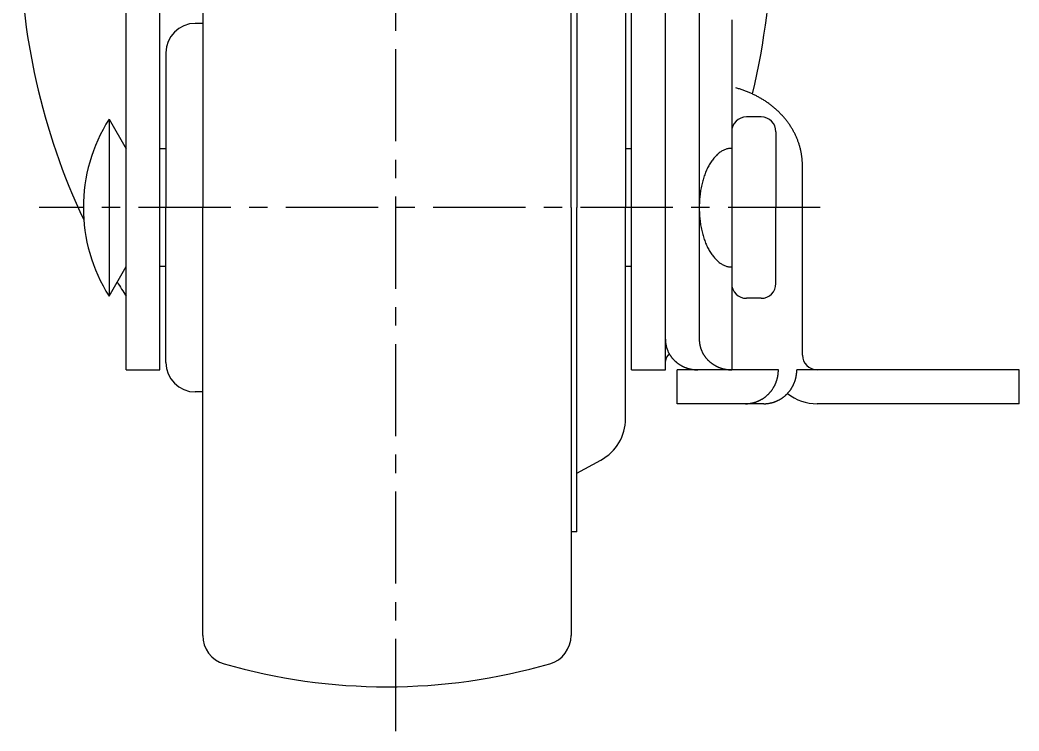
# Model space of a CAD drawing. Extents: x 1 to 224, y -15 to 251.
# Drawn here: x 32.9 to 100.7, y 39.5 to 87.7 of the extents above; entities that cross this region are included whole.
import ezdxf

# ---------------------------------------------------------------- set-up
doc = ezdxf.new("R2010")
doc.units = 0
doc.header["$LTSCALE"] = 5
doc.linetypes.add('CENTER', pattern=[2, 1.25, -0.25, 0.25, -0.25])
doc.layers.get('0').update_dxf_attribs({"linetype": 'CONTINUOUS'})
doc.layers.add('CENTER', color=1, linetype='CENTER')

msp = doc.modelspace()

# ---------------------------------------------------------------- linework, layer by layer
at = {"color": 7, "linetype": 'CONTINUOUS'}
for p, q in [((40.080038, 63.975959), (40.080038, 109.984817)), ((42.380038, 63.975959), (42.380038, 109.993569)), ((76.680038, 63.975959), (76.680038, 109.984817)), ((78.980038, 108.165833), (78.980038, 66.046805)), ((45.280038, 103.996501), (45.280038, 74.975959)), ((70.280038, 74.975959), (70.280038, 103.996501)), ((70.680038, 96.975959), (70.680038, 74.975959)), ((74.380038, 63.975959), (74.380038, 94.291313)), ((73.980038, 89.283859), (73.980038, 74.975959)), ((45.280038, 87.475959), (44.780038, 87.475959)), ((81.180038, 87.705959), (81.180038, 63.975959)), ((42.780038, 85.475959), (42.780038, 74.975959)), ((38.925337, 80.975959), (38.925337, 68.975959)), ((38.925337, 80.975959), (40.080038, 78.975959)), ((83.180038, 81.125959), (82.180038, 81.125959)), ((84.180038, 80.125959), (84.180038, 74.975959)), ((42.780038, 78.975959), (42.380038, 78.975959)), ((74.380038, 78.975959), (73.980038, 78.975959)), ((85.980038, 64.975959), (85.980038, 77.8396)), ((42.780038, 64.475959), (42.780038, 74.975959)), ((45.280038, 45.955417), (45.280038, 74.975959)), ((70.280038, 74.975959), (70.280038, 45.955417)), ((70.680038, 52.975959), (70.680038, 74.975959)), ((73.980038, 60.66806), (73.980038, 74.975959)), ((84.180038, 69.825959), (84.180038, 74.975959)), ((38.925337, 68.975959), (40.080038, 70.975959)), ((42.780038, 70.975959), (42.380038, 70.975959)), ((74.380038, 70.975959), (73.980038, 70.975959)), ((83.180038, 68.825959), (82.180038, 68.825959)), ((40.080038, 63.975959), (42.380038, 63.975959)), ((74.380038, 63.975959), (76.680038, 63.975959)), ((84.350038, 63.975959), (77.490038, 63.975959)), ((77.490038, 61.675959), (77.490038, 63.975959)), ((100.680038, 63.975959), (85.600038, 63.975959)), ((100.680038, 61.675959), (100.680038, 63.975959)), ((45.280038, 62.475959), (44.780038, 62.475959)), ((83.360038, 61.675959), (77.490038, 61.675959)), ((100.680038, 61.675959), (86.980038, 61.675959)), ((70.680038, 56.975959), (72.302323, 57.85334)), ((70.680038, 52.975959), (70.280038, 52.975959))]:
    msp.add_line(p, q, dxfattribs=at)
for points in [[(85.98, 77.8396, 0), (85.9797, 77.8938, 0), (85.9788, 77.9481, 0), (85.9772, 78.0023, 0), (85.975, 78.0565, 0), (85.9722, 78.1107, 0), (85.9687, 78.1649, 0), (85.9646, 78.219, 0), (85.9599, 78.2731, 0), (85.9546, 78.3272, 0), (85.9486, 78.3812, 0), (85.942, 78.4352, 0), (85.9348, 78.4891, 0), (85.927, 78.5429, 0), (85.9185, 78.5967, 0), (85.9094, 78.6504, 0), (85.8997, 78.704, 0), (85.8894, 78.7575, 0), (85.8784, 78.811, 0), (85.8668, 78.8643, 0), (85.8546, 78.9176, 0), (85.8418, 78.9707, 0), (85.8284, 79.0238, 0), (85.8144, 79.0767, 0), (85.7997, 79.1295, 0), (85.7844, 79.1822, 0), (85.7686, 79.2348, 0), (85.7521, 79.2872, 0), (85.735, 79.3395, 0), (85.7173, 79.3916, 0), (85.699, 79.4436, 0), (85.6801, 79.4954, 0), (85.6606, 79.5471, 0), (85.6405, 79.5986, 0), (85.6198, 79.65, 0), (85.5985, 79.7011, 0), (85.5766, 79.7521, 0), (85.5542, 79.8029, 0), (85.5311, 79.8536, 0), (85.5074, 79.904, 0), (85.4832, 79.9542, 0), (85.4584, 80.0042, 0), (85.433, 80.0541, 0), (85.407, 80.1037, 0), (85.3805, 80.153, 0), (85.3534, 80.2022, 0), (85.3257, 80.2511, 0), (85.2975, 80.2998, 0), (85.2687, 80.3483, 0), (85.2393, 80.3965, 0), (85.2094, 80.4445, 0), (85.1789, 80.4922, 0), (85.1478, 80.5397, 0), (85.1162, 80.5869, 0), (85.0841, 80.6339, 0), (85.0514, 80.6805, 0), (85.0182, 80.7269, 0), (84.9845, 80.7731, 0), (84.9502, 80.8189, 0), (84.9154, 80.8645, 0), (84.88, 80.9098, 0), (84.8442, 80.9547, 0), (84.8078, 80.9994, 0), (84.7709, 81.0438, 0), (84.7335, 81.0878, 0), (84.6956, 81.1316, 0), (84.6571, 81.175, 0), (84.6182, 81.2181, 0), (84.5788, 81.2609, 0), (84.5389, 81.3034, 0), (84.4984, 81.3455, 0), (84.4576, 81.3873, 0), (84.4162, 81.4287, 0), (84.3743, 81.4698, 0), (84.332, 81.5106, 0), (84.2892, 81.551, 0), (84.2459, 81.591, 0), (84.2022, 81.6307, 0), (84.158, 81.67, 0), (84.1133, 81.709, 0), (84.0682, 81.7476, 0), (84.0227, 81.7858, 0), (83.9767, 81.8236, 0), (83.9303, 81.861, 0), (83.8835, 81.8981, 0), (83.8362, 81.9347, 0), (83.7885, 81.971, 0), (83.7404, 82.0069, 0), (83.6918, 82.0423, 0), (83.6429, 82.0774, 0), (83.5935, 82.112, 0), (83.5438, 82.1463, 0), (83.4937, 82.1801, 0), (83.4431, 82.2135, 0), (83.3922, 82.2465, 0), (83.3409, 82.2791, 0), (83.2893, 82.3112, 0), (83.2372, 82.3429, 0), (83.1848, 82.3742, 0), (83.1321, 82.4051, 0), (83.0789, 82.4355, 0), (83.0255, 82.4654, 0), (82.9717, 82.495, 0), (82.9175, 82.524, 0), (82.863, 82.5526, 0), (82.8082, 82.5808, 0), (82.7531, 82.6085, 0), (82.6976, 82.6358, 0), (82.6418, 82.6625, 0), (82.5857, 82.6889, 0), (82.5294, 82.7147, 0), (82.4727, 82.7401, 0), (82.4157, 82.765, 0), (82.3584, 82.7895, 0), (82.3009, 82.8135, 0), (82.2431, 82.8369, 0), (82.185, 82.86, 0), (82.1267, 82.8825, 0), (82.0681, 82.9045, 0), (82.0092, 82.9261, 0), (81.9501, 82.9471, 0), (81.8907, 82.9677, 0), (81.8312, 82.9878, 0), (81.7713, 83.0074, 0), (81.7113, 83.0265, 0), (81.651, 83.0451, 0), (81.5906, 83.0631, 0), (81.5299, 83.0807, 0), (81.469, 83.0978, 0)], [(81.18, 79.0005, 0), (81.126, 78.9993, 0), (81.0721, 78.9957, 0), (81.0182, 78.9896, 0), (80.9644, 78.9812, 0), (80.9107, 78.9703, 0), (80.8572, 78.957, 0), (80.8039, 78.9413, 0), (80.7508, 78.9232, 0), (80.698, 78.9027, 0), (80.6455, 78.8799, 0), (80.5933, 78.8547, 0), (80.5414, 78.8272, 0), (80.4899, 78.7974, 0), (80.4389, 78.7653, 0), (80.3883, 78.7309, 0), (80.3381, 78.6942, 0), (80.2885, 78.6553, 0), (80.2394, 78.6141, 0), (80.1909, 78.5708, 0), (80.143, 78.5253, 0), (80.0957, 78.4777, 0), (80.049, 78.428, 0), (80.003, 78.3761, 0), (79.9578, 78.3223, 0), (79.9133, 78.2664, 0), (79.8695, 78.2085, 0), (79.8265, 78.1487, 0), (79.7844, 78.087, 0), (79.7431, 78.0234, 0), (79.7026, 77.958, 0), (79.663, 77.8907, 0), (79.6244, 77.8218, 0), (79.5867, 77.7511, 0), (79.5499, 77.6787, 0), (79.5142, 77.6047, 0), (79.4794, 77.5291, 0), (79.4457, 77.452, 0), (79.413, 77.3734, 0), (79.3813, 77.2933, 0), (79.3508, 77.2119, 0), (79.3214, 77.1291, 0), (79.293, 77.045, 0), (79.2658, 76.9597, 0), (79.2398, 76.8731, 0), (79.2149, 76.7855, 0), (79.1913, 76.6967, 0), (79.1688, 76.6069, 0), (79.1475, 76.5161, 0), (79.1275, 76.4244, 0), (79.1086, 76.3318, 0), (79.0911, 76.2384, 0), (79.0748, 76.1442, 0), (79.0597, 76.0494, 0), (79.046, 75.9539, 0), (79.0335, 75.8577, 0), (79.0223, 75.7611, 0), (79.0124, 75.664, 0), (79.0038, 75.5665, 0), (78.9966, 75.4686, 0), (78.9906, 75.3704, 0), (78.986, 75.272, 0), (78.9827, 75.1734, 0), (78.9807, 75.0747, 0), (78.98, 74.976, 0), (78.9807, 74.8772, 0), (78.9827, 74.7785, 0), (78.986, 74.6799, 0), (78.9906, 74.5815, 0), (78.9966, 74.4833, 0), (79.0038, 74.3854, 0), (79.0124, 74.2879, 0), (79.0223, 74.1908, 0), (79.0335, 74.0942, 0), (79.046, 73.9981, 0), (79.0597, 73.9026, 0), (79.0748, 73.8077, 0), (79.0911, 73.7135, 0), (79.1086, 73.6201, 0), (79.1275, 73.5275, 0), (79.1475, 73.4358, 0), (79.1688, 73.345, 0), (79.1913, 73.2552, 0), (79.2149, 73.1665, 0), (79.2398, 73.0788, 0), (79.2658, 72.9923, 0), (79.293, 72.9069, 0), (79.3214, 72.8228, 0), (79.3508, 72.74, 0), (79.3813, 72.6586, 0), (79.413, 72.5785, 0), (79.4457, 72.4999, 0), (79.4794, 72.4228, 0), (79.5142, 72.3472, 0), (79.5499, 72.2732, 0), (79.5867, 72.2009, 0), (79.6244, 72.1302, 0), (79.663, 72.0612, 0), (79.7026, 71.9939, 0), (79.7431, 71.9285, 0), (79.7844, 71.8649, 0), (79.8265, 71.8032, 0), (79.8695, 71.7434, 0), (79.9133, 71.6855, 0), (79.9578, 71.6296, 0), (80.003, 71.5758, 0), (80.049, 71.524, 0), (80.0957, 71.4742, 0), (80.143, 71.4266, 0), (80.1909, 71.3811, 0), (80.2394, 71.3378, 0), (80.2885, 71.2967, 0), (80.3381, 71.2577, 0), (80.3883, 71.2211, 0), (80.4389, 71.1866, 0), (80.4899, 71.1545, 0), (80.5414, 71.1247, 0), (80.5933, 71.0972, 0), (80.6455, 71.072, 0), (80.698, 71.0492, 0), (80.7508, 71.0287, 0), (80.8039, 71.0106, 0), (80.8572, 70.9949, 0), (80.9107, 70.9817, 0), (80.9644, 70.9708, 0), (81.0182, 70.9623, 0), (81.0721, 70.9562, 0), (81.126, 70.9526, 0), (81.18, 70.9514, 0)], [(76.68, 66.0468, 0), (76.6802, 66.0214, 0), (76.6807, 65.996, 0), (76.6815, 65.9706, 0), (76.6827, 65.9452, 0), (76.6842, 65.9198, 0), (76.686, 65.8945, 0), (76.6882, 65.8691, 0), (76.6906, 65.8438, 0), (76.6934, 65.8186, 0), (76.6966, 65.7933, 0), (76.7001, 65.7681, 0), (76.7038, 65.7429, 0), (76.708, 65.7178, 0), (76.7124, 65.6928, 0), (76.7172, 65.6678, 0), (76.7223, 65.6428, 0), (76.7277, 65.6179, 0), (76.7335, 65.5931, 0), (76.7396, 65.5683, 0), (76.746, 65.5436, 0), (76.7527, 65.519, 0), (76.7597, 65.4945, 0), (76.7671, 65.47, 0), (76.7748, 65.4457, 0), (76.7828, 65.4214, 0), (76.7911, 65.3972, 0), (76.7997, 65.3731, 0), (76.8086, 65.3492, 0), (76.8179, 65.3253, 0), (76.8275, 65.3015, 0), (76.8373, 65.2779, 0), (76.8475, 65.2543, 0), (76.858, 65.2309, 0), (76.8688, 65.2076, 0), (76.8799, 65.1844, 0), (76.8913, 65.1614, 0), (76.903, 65.1385, 0), (76.9149, 65.1157, 0), (76.9272, 65.0931, 0), (76.9398, 65.0706, 0), (76.9527, 65.0483, 0), (76.9658, 65.0261, 0), (76.9793, 65.0041, 0), (76.993, 64.9822, 0), (77.0071, 64.9605, 0), (77.0214, 64.9389, 0), (77.0359, 64.9175, 0), (77.0508, 64.8963, 0), (77.0659, 64.8753, 0), (77.0814, 64.8544, 0), (77.097, 64.8337, 0), (77.113, 64.8132, 0), (77.1292, 64.7929, 0), (77.1457, 64.7728, 0), (77.1624, 64.7528, 0), (77.1794, 64.7331, 0), (77.1967, 64.7135, 0), (77.2142, 64.6942, 0), (77.2319, 64.675, 0), (77.2499, 64.6561, 0), (77.2682, 64.6374, 0), (77.2867, 64.6189, 0), (77.3054, 64.6006, 0), (77.3244, 64.5825, 0), (77.3436, 64.5646, 0), (77.363, 64.547, 0), (77.3827, 64.5296, 0), (77.4026, 64.5124, 0), (77.4227, 64.4955, 0), (77.4431, 64.4787, 0), (77.4636, 64.4623, 0), (77.4844, 64.446, 0), (77.5053, 64.43, 0), (77.5265, 64.4143, 0), (77.5479, 64.3988, 0), (77.5695, 64.3835, 0), (77.5913, 64.3685, 0), (77.6133, 64.3537, 0), (77.6354, 64.3392, 0), (77.6578, 64.325, 0), (77.6803, 64.311, 0), (77.703, 64.2972, 0), (77.7259, 64.2838, 0), (77.749, 64.2706, 0), (77.7723, 64.2577, 0), (77.7957, 64.245, 0), (77.8192, 64.2326, 0), (77.843, 64.2205, 0), (77.8669, 64.2086, 0), (77.8909, 64.1971, 0), (77.9151, 64.1858, 0), (77.9394, 64.1748, 0), (77.9639, 64.1641, 0), (77.9885, 64.1536, 0), (78.0133, 64.1435, 0), (78.0381, 64.1336, 0), (78.0631, 64.124, 0), (78.0883, 64.1147, 0), (78.1135, 64.1057, 0), (78.1389, 64.097, 0), (78.1644, 64.0886, 0), (78.1899, 64.0805, 0), (78.2156, 64.0727, 0), (78.2414, 64.0651, 0), (78.2673, 64.0579, 0), (78.2933, 64.051, 0), (78.3193, 64.0443, 0), (78.3455, 64.038, 0), (78.3717, 64.032, 0), (78.398, 64.0263, 0), (78.4244, 64.0209, 0), (78.4508, 64.0158, 0), (78.4774, 64.0109, 0), (78.5039, 64.0064, 0), (78.5306, 64.0023, 0), (78.5572, 63.9984, 0), (78.584, 63.9948, 0), (78.6107, 63.9915, 0), (78.6375, 63.9886, 0), (78.6644, 63.9859, 0), (78.6913, 63.9836, 0), (78.7182, 63.9816, 0), (78.7451, 63.9799, 0), (78.7721, 63.9785, 0), (78.7991, 63.9774, 0), (78.826, 63.9766, 0), (78.853, 63.9761, 0), (78.88, 63.976, 0)], [(78.98, 66.0468, 0), (78.9802, 66.0214, 0), (78.9807, 65.996, 0), (78.9815, 65.9706, 0), (78.9827, 65.9452, 0), (78.9842, 65.9198, 0), (78.986, 65.8945, 0), (78.9882, 65.8691, 0), (78.9906, 65.8438, 0), (78.9934, 65.8186, 0), (78.9966, 65.7933, 0), (79.0001, 65.7681, 0), (79.0038, 65.7429, 0), (79.008, 65.7178, 0), (79.0124, 65.6928, 0), (79.0172, 65.6678, 0), (79.0223, 65.6428, 0), (79.0277, 65.6179, 0), (79.0335, 65.5931, 0), (79.0396, 65.5683, 0), (79.046, 65.5436, 0), (79.0527, 65.519, 0), (79.0597, 65.4945, 0), (79.0671, 65.47, 0), (79.0748, 65.4457, 0), (79.0828, 65.4214, 0), (79.0911, 65.3972, 0), (79.0997, 65.3731, 0), (79.1086, 65.3492, 0), (79.1179, 65.3253, 0), (79.1275, 65.3015, 0), (79.1373, 65.2779, 0), (79.1475, 65.2543, 0), (79.158, 65.2309, 0), (79.1688, 65.2076, 0), (79.1799, 65.1844, 0), (79.1913, 65.1614, 0), (79.203, 65.1385, 0), (79.2149, 65.1157, 0), (79.2272, 65.0931, 0), (79.2398, 65.0706, 0), (79.2527, 65.0483, 0), (79.2658, 65.0261, 0), (79.2793, 65.0041, 0), (79.293, 64.9822, 0), (79.3071, 64.9605, 0), (79.3214, 64.9389, 0), (79.3359, 64.9175, 0), (79.3508, 64.8963, 0), (79.3659, 64.8753, 0), (79.3814, 64.8544, 0), (79.397, 64.8337, 0), (79.413, 64.8132, 0), (79.4292, 64.7929, 0), (79.4457, 64.7728, 0), (79.4624, 64.7528, 0), (79.4794, 64.7331, 0), (79.4967, 64.7135, 0), (79.5142, 64.6942, 0), (79.5319, 64.675, 0), (79.5499, 64.6561, 0), (79.5682, 64.6374, 0), (79.5867, 64.6189, 0), (79.6054, 64.6006, 0), (79.6244, 64.5825, 0), (79.6436, 64.5646, 0), (79.663, 64.547, 0), (79.6827, 64.5296, 0), (79.7026, 64.5124, 0), (79.7227, 64.4955, 0), (79.7431, 64.4787, 0), (79.7636, 64.4623, 0), (79.7844, 64.446, 0), (79.8053, 64.43, 0), (79.8265, 64.4143, 0), (79.8479, 64.3988, 0), (79.8695, 64.3835, 0), (79.8913, 64.3685, 0), (79.9133, 64.3537, 0), (79.9354, 64.3392, 0), (79.9578, 64.325, 0), (79.9803, 64.311, 0), (80.003, 64.2972, 0), (80.0259, 64.2838, 0), (80.049, 64.2706, 0), (80.0723, 64.2577, 0), (80.0957, 64.245, 0), (80.1192, 64.2326, 0), (80.143, 64.2205, 0), (80.1669, 64.2086, 0), (80.1909, 64.1971, 0), (80.2151, 64.1858, 0), (80.2394, 64.1748, 0), (80.2639, 64.1641, 0), (80.2885, 64.1536, 0), (80.3133, 64.1435, 0), (80.3381, 64.1336, 0), (80.3631, 64.124, 0), (80.3883, 64.1147, 0), (80.4135, 64.1057, 0), (80.4389, 64.097, 0), (80.4644, 64.0886, 0), (80.4899, 64.0805, 0), (80.5156, 64.0727, 0), (80.5414, 64.0651, 0), (80.5673, 64.0579, 0), (80.5933, 64.051, 0), (80.6193, 64.0443, 0), (80.6455, 64.038, 0), (80.6717, 64.032, 0), (80.698, 64.0263, 0), (80.7244, 64.0209, 0), (80.7508, 64.0158, 0), (80.7774, 64.0109, 0), (80.8039, 64.0064, 0), (80.8306, 64.0023, 0), (80.8572, 63.9984, 0), (80.884, 63.9948, 0), (80.9107, 63.9915, 0), (80.9375, 63.9886, 0), (80.9644, 63.9859, 0), (80.9913, 63.9836, 0), (81.0182, 63.9816, 0), (81.0451, 63.9799, 0), (81.0721, 63.9785, 0), (81.0991, 63.9774, 0), (81.126, 63.9766, 0), (81.153, 63.9761, 0), (81.18, 63.976, 0)], [(82.11, 61.676, 0), (82.1375, 61.6761, 0), (82.165, 61.6767, 0), (82.1925, 61.6775, 0), (82.2199, 61.6787, 0), (82.2474, 61.6803, 0), (82.2748, 61.6822, 0), (82.3022, 61.6844, 0), (82.3296, 61.687, 0), (82.3569, 61.69, 0), (82.3842, 61.6933, 0), (82.4115, 61.6969, 0), (82.4387, 61.7009, 0), (82.4659, 61.7052, 0), (82.493, 61.7098, 0), (82.52, 61.7148, 0), (82.547, 61.7202, 0), (82.574, 61.7258, 0), (82.6008, 61.7318, 0), (82.6276, 61.7382, 0), (82.6543, 61.7449, 0), (82.6809, 61.7519, 0), (82.7075, 61.7593, 0), (82.7339, 61.767, 0), (82.7603, 61.775, 0), (82.7865, 61.7834, 0), (82.8127, 61.792, 0), (82.8387, 61.8011, 0), (82.8647, 61.8104, 0), (82.8905, 61.8201, 0), (82.9162, 61.8301, 0), (82.9418, 61.8404, 0), (82.9672, 61.851, 0), (82.9926, 61.862, 0), (83.0178, 61.8733, 0), (83.0428, 61.8849, 0), (83.0678, 61.8968, 0), (83.0925, 61.909, 0), (83.1172, 61.9215, 0), (83.1416, 61.9344, 0), (83.166, 61.9475, 0), (83.1901, 61.961, 0), (83.2141, 61.9748, 0), (83.238, 61.9888, 0), (83.2616, 62.0032, 0), (83.2851, 62.0178, 0), (83.3084, 62.0328, 0), (83.3316, 62.048, 0), (83.3545, 62.0636, 0), (83.3773, 62.0794, 0), (83.3998, 62.0955, 0), (83.4222, 62.1119, 0), (83.4444, 62.1286, 0), (83.4664, 62.1455, 0), (83.4882, 62.1628, 0), (83.5097, 62.1803, 0), (83.5311, 62.198, 0), (83.5522, 62.2161, 0), (83.5731, 62.2344, 0), (83.5938, 62.2529, 0), (83.6143, 62.2718, 0), (83.6346, 62.2909, 0), (83.6546, 62.3102, 0), (83.6744, 62.3298, 0), (83.694, 62.3496, 0), (83.7133, 62.3697, 0), (83.7324, 62.39, 0), (83.7512, 62.4106, 0), (83.7698, 62.4314, 0), (83.7881, 62.4524, 0), (83.8062, 62.4737, 0), (83.824, 62.4951, 0), (83.8416, 62.5169, 0), (83.8589, 62.5388, 0), (83.8759, 62.5609, 0), (83.8927, 62.5833, 0), (83.9092, 62.6059, 0), (83.9255, 62.6286, 0), (83.9414, 62.6516, 0), (83.9571, 62.6748, 0), (83.9725, 62.6981, 0), (83.9877, 62.7217, 0), (84.0025, 62.7455, 0), (84.0171, 62.7694, 0), (84.0314, 62.7935, 0), (84.0453, 62.8178, 0), (84.059, 62.8423, 0), (84.0724, 62.8669, 0), (84.0855, 62.8917, 0), (84.0984, 62.9167, 0), (84.1109, 62.9419, 0), (84.1231, 62.9671, 0), (84.135, 62.9926, 0), (84.1466, 63.0182, 0), (84.1579, 63.0439, 0), (84.1689, 63.0698, 0), (84.1795, 63.0958, 0), (84.1899, 63.1219, 0), (84.1999, 63.1482, 0), (84.2097, 63.1746, 0), (84.2191, 63.2011, 0), (84.2282, 63.2277, 0), (84.237, 63.2545, 0), (84.2454, 63.2813, 0), (84.2536, 63.3083, 0), (84.2614, 63.3354, 0), (84.2689, 63.3625, 0), (84.2761, 63.3898, 0), (84.2829, 63.4171, 0), (84.2894, 63.4445, 0), (84.2956, 63.472, 0), (84.3015, 63.4996, 0), (84.307, 63.5273, 0), (84.3122, 63.555, 0), (84.3171, 63.5827, 0), (84.3216, 63.6106, 0), (84.3258, 63.6385, 0), (84.3297, 63.6664, 0), (84.3332, 63.6944, 0), (84.3364, 63.7224, 0), (84.3393, 63.7505, 0), (84.3418, 63.7786, 0), (84.344, 63.8068, 0), (84.3458, 63.8349, 0), (84.3473, 63.8631, 0), (84.3485, 63.8913, 0), (84.3494, 63.9195, 0), (84.3499, 63.9477, 0), (84.35, 63.976, 0)], [(83.36, 61.676, 0), (83.3875, 61.6761, 0), (83.415, 61.6767, 0), (83.4425, 61.6775, 0), (83.4699, 61.6787, 0), (83.4974, 61.6803, 0), (83.5248, 61.6822, 0), (83.5522, 61.6844, 0), (83.5796, 61.687, 0), (83.6069, 61.69, 0), (83.6342, 61.6933, 0), (83.6615, 61.6969, 0), (83.6887, 61.7009, 0), (83.7159, 61.7052, 0), (83.743, 61.7098, 0), (83.77, 61.7148, 0), (83.797, 61.7202, 0), (83.824, 61.7258, 0), (83.8508, 61.7318, 0), (83.8776, 61.7382, 0), (83.9043, 61.7449, 0), (83.9309, 61.7519, 0), (83.9575, 61.7593, 0), (83.9839, 61.767, 0), (84.0103, 61.775, 0), (84.0365, 61.7834, 0), (84.0627, 61.792, 0), (84.0887, 61.8011, 0), (84.1147, 61.8104, 0), (84.1405, 61.8201, 0), (84.1662, 61.8301, 0), (84.1918, 61.8404, 0), (84.2172, 61.851, 0), (84.2426, 61.862, 0), (84.2678, 61.8733, 0), (84.2928, 61.8849, 0), (84.3178, 61.8968, 0), (84.3425, 61.909, 0), (84.3672, 61.9215, 0), (84.3916, 61.9344, 0), (84.416, 61.9475, 0), (84.4401, 61.961, 0), (84.4641, 61.9748, 0), (84.488, 61.9888, 0), (84.5116, 62.0032, 0), (84.5351, 62.0178, 0), (84.5584, 62.0328, 0), (84.5816, 62.048, 0), (84.6045, 62.0636, 0), (84.6273, 62.0794, 0), (84.6498, 62.0955, 0), (84.6722, 62.1119, 0), (84.6944, 62.1286, 0), (84.7164, 62.1455, 0), (84.7382, 62.1628, 0), (84.7597, 62.1803, 0), (84.7811, 62.198, 0), (84.8022, 62.2161, 0), (84.8231, 62.2344, 0), (84.8438, 62.2529, 0), (84.8643, 62.2718, 0), (84.8846, 62.2909, 0), (84.9046, 62.3102, 0), (84.9244, 62.3298, 0), (84.944, 62.3496, 0), (84.9633, 62.3697, 0), (84.9824, 62.39, 0), (85.0012, 62.4106, 0), (85.0198, 62.4314, 0), (85.0381, 62.4524, 0), (85.0562, 62.4737, 0), (85.074, 62.4951, 0), (85.0916, 62.5169, 0), (85.1089, 62.5388, 0), (85.1259, 62.5609, 0), (85.1427, 62.5833, 0), (85.1592, 62.6059, 0), (85.1755, 62.6286, 0), (85.1914, 62.6516, 0), (85.2071, 62.6748, 0), (85.2225, 62.6981, 0), (85.2377, 62.7217, 0), (85.2525, 62.7455, 0), (85.2671, 62.7694, 0), (85.2814, 62.7935, 0), (85.2953, 62.8178, 0), (85.309, 62.8423, 0), (85.3224, 62.8669, 0), (85.3355, 62.8917, 0), (85.3484, 62.9167, 0), (85.3609, 62.9419, 0), (85.3731, 62.9671, 0), (85.385, 62.9926, 0), (85.3966, 63.0182, 0), (85.4079, 63.0439, 0), (85.4189, 63.0698, 0), (85.4295, 63.0958, 0), (85.4399, 63.1219, 0), (85.4499, 63.1482, 0), (85.4597, 63.1746, 0), (85.4691, 63.2011, 0), (85.4782, 63.2277, 0), (85.487, 63.2545, 0), (85.4954, 63.2813, 0), (85.5036, 63.3083, 0), (85.5114, 63.3354, 0), (85.5189, 63.3625, 0), (85.5261, 63.3898, 0), (85.5329, 63.4171, 0), (85.5394, 63.4445, 0), (85.5456, 63.472, 0), (85.5515, 63.4996, 0), (85.557, 63.5273, 0), (85.5622, 63.555, 0), (85.5671, 63.5827, 0), (85.5716, 63.6106, 0), (85.5758, 63.6385, 0), (85.5797, 63.6664, 0), (85.5832, 63.6944, 0), (85.5864, 63.7224, 0), (85.5893, 63.7505, 0), (85.5918, 63.7786, 0), (85.594, 63.8068, 0), (85.5958, 63.8349, 0), (85.5973, 63.8631, 0), (85.5985, 63.8913, 0), (85.5994, 63.9195, 0), (85.5999, 63.9477, 0), (85.6, 63.976, 0)]]:
    msp.add_polyline3d(points, dxfattribs=at)
for centre, radius, start, end in [((77.973007, 93.423956), 45.092969, 180, 205.317993), ((38.787069, 93.423956), 45.092969, 346.228789, 0), ((44.780038, 85.475959), 2, 90, 180), ((48.366104, 74.975959), 11.186066, 147.562343, 212.437657), ((82.180038, 80.125959), 1, 90, 180), ((83.180038, 80.125959), 1, 0, 90), ((77.973007, 93.423956), 45.092969, 211.390393, 212.82503), ((82.180038, 69.825959), 1, 180, 270), ((83.180038, 69.825959), 1, 270, 0), ((44.780038, 64.475959), 2, 180, 270), ((77.180038, 64.566528), 0.5, 114.90243, 180), ((86.980038, 64.975959), 1, 180, 270), ((86.980038, 64.975959), 3.3, 232.258692, 270), ((70.780038, 60.66806), 3.2, 298.405861, 0), ((47.280038, 45.955417), 2, 180, 253.959558), ((68.280038, 45.955417), 2, 286.040442, 0), ((57.780038, 82.475959), 40, 253.959558, 286.040442)]:
    msp.add_arc(centre, radius, start, end, dxfattribs=at)
at = {"layer": 'CENTER', "color": 1, "linetype": 'CENTER'}
for p, q in [((58.380038, 39.475959), (58.380038, 169.675959)), ((87.180038, 74.975959), (34.180038, 74.975959))]:
    msp.add_line(p, q, dxfattribs=at)

doc.saveas('drawing.dxf')
